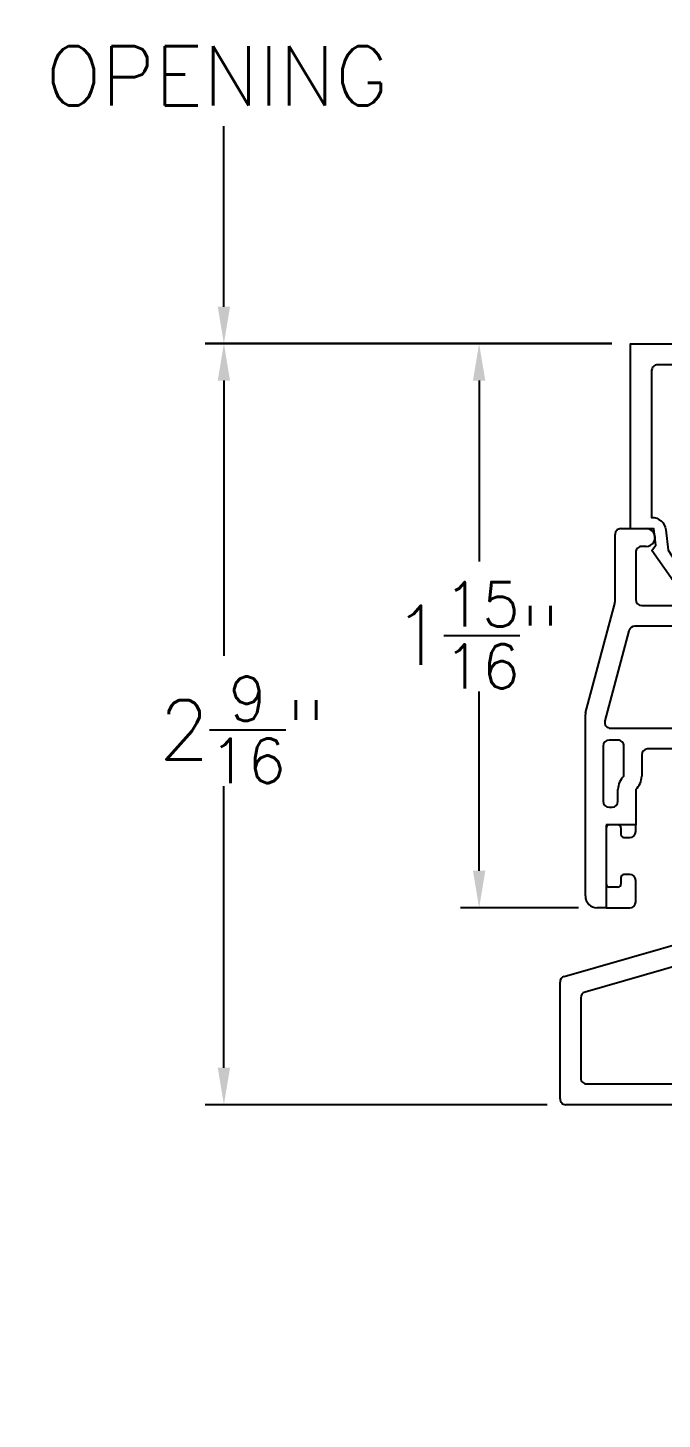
# Model space of a CAD drawing. Extents: x 50.9 to 61.7, y 12.6 to 36.7.
# Drawn here: x 50.854 to 52.995, y 26.823 to 31.524 of the extents above; entities that cross this region are included whole.
import ezdxf

# ---------------------------------------------------------------- set-up
doc = ezdxf.new("R2010")
doc.units = 0
doc.header["$LTSCALE"] = 0.3
doc.header["$MEASUREMENT"] = 0
doc.layers.get('0').update_dxf_attribs({"linetype": 'CONTINUOUS'})
doc.layers.get('Defpoints').update_dxf_attribs({"linetype": 'CONTINUOUS'})
doc.layers.add('VA5000$0$SECTION', color=7, linetype='CONTINUOUS')
doc.styles.add('ARCHITECTURAL', font='simplex.shx', dxfattribs={"height": 0.2})
doc.dimstyles.new('DIM-MMSTACKED', dxfattribs={"dimscale": 0, "dimtxt": 0.125, "dimasz": 0.125, "dimexe": 0.063, "dimexo": 0.063, "dimgap": 0.07, "dimtad": 0, "dimtih": 1, "dimtoh": 1, "dimdec": 4, "dimzin": 4, "dimdsep": 46, "dimlunit": 4, "dimtxsty": 'ARCHITECTURAL', "dimcen": 0.02, "dimclrt": 7, "dimadec": 0, "dimazin": 0, "dimtfac": 0.75, "dimtdec": 4, "dimtmove": 2, "dimatfit": 3, "dimfxl": 0, "dimfrac": 1, "dimtolj": 1, "dimtzin": 4, "dimarcsym": 0})

# ---------------------------------------------------------------- blocks, each defined once
blk = doc.blocks.new('*D8')
at = {"color": 0, "lineweight": -2}
for p, q in [((53.8722, 27.8851), (53.2396, 27.8851)), ((53.3026, 27.7601), (53.3026, 27.5738)), ((53.3026, 26.9476), (53.3026, 27.1338)), ((53.9272, 26.8226), (53.2396, 26.8226))]:
    blk.add_line(p, q, dxfattribs=at)
at = {"color": 0}
for points in [[(53.2818, 27.7601), (53.3234, 27.7601), (53.3026, 27.8851)], [(53.2818, 26.9476), (53.3234, 26.9476), (53.3026, 26.8226)]]:
    blk.add_solid(points, dxfattribs=at)
at = {"layer": 'Defpoints', "color": 0}
for p in [(53.9352, 27.8851), (53.3026, 26.8226), (53.9902, 26.8226)]:
    blk.add_point(p, dxfattribs=at)
at = {"color": 7, "insert": (53.3026, 27.5038), "char_height": 0.2, "attachment_point": 2, "style": 'ARCHITECTURAL'}
blk.add_mtext('\\A1;1{\\H0.75x;\\S1/16;}"', dxfattribs=at)
blk = doc.blocks.new('*D11')
at = {"color": 0, "lineweight": -2}
for p, q in [((52.8255, 30.4566), (52.3141, 30.4566)), ((52.3771, 30.3316), (52.3771, 29.7209)), ((52.3771, 28.6753), (52.3771, 29.2809)), ((52.7129, 28.5503), (52.3141, 28.5503))]:
    blk.add_line(p, q, dxfattribs=at)
at = {"color": 0}
for points in [[(52.3563, 30.3316), (52.398, 30.3316), (52.3771, 30.4566)], [(52.3563, 28.6753), (52.398, 28.6753), (52.3771, 28.5503)]]:
    blk.add_solid(points, dxfattribs=at)
at = {"layer": 'Defpoints', "color": 0}
for p in [(52.8885, 30.4566), (52.3771, 28.5503), (52.7759, 28.5503)]:
    blk.add_point(p, dxfattribs=at)
at = {"color": 7, "insert": (52.3694, 29.6509), "char_height": 0.2, "attachment_point": 2, "style": 'ARCHITECTURAL'}
blk.add_mtext('\\A1;1{\\H0.75x;\\S15/16;}"', dxfattribs=at)
blk = doc.blocks.new('*D12')
at = {"color": 0, "lineweight": -2}
for p, q in [((52.8255, 30.4566), (51.4525, 30.4566)), ((51.5155, 30.3316), (51.5155, 29.4019)), ((51.5155, 28.0101), (51.5155, 28.9619)), ((52.6072, 27.8851), (51.4525, 27.8851))]:
    blk.add_line(p, q, dxfattribs=at)
at = {"color": 0}
for points in [[(51.4947, 30.3316), (51.5363, 30.3316), (51.5155, 30.4566)], [(51.4947, 28.0101), (51.5363, 28.0101), (51.5155, 27.8851)]]:
    blk.add_solid(points, dxfattribs=at)
at = {"layer": 'Defpoints', "color": 0}
for p in [(51.5155, 30.4566), (52.8885, 30.4566), (52.6702, 27.8851)]:
    blk.add_point(p, dxfattribs=at)
at = {"color": 7, "insert": (51.5785, 29.3319), "char_height": 0.2, "attachment_point": 2, "style": 'ARCHITECTURAL'}
blk.add_mtext('\\A1;2{\\H0.75x;\\S9/16;}"', dxfattribs=at)
blk = doc.blocks.new('*D15')
at = {"color": 0, "lineweight": -2}
for p, q in [((52.8253, 32.6548), (51.4525, 32.6548)), ((51.5155, 32.5298), (51.5155, 31.8648)), ((51.5155, 30.5814), (51.5155, 31.1915)), ((52.8255, 30.4564), (51.4525, 30.4564))]:
    blk.add_line(p, q, dxfattribs=at)
at = {"color": 0}
for points in [[(51.4947, 32.5298), (51.5363, 32.5298), (51.5155, 32.6548)], [(51.4947, 30.5814), (51.5363, 30.5814), (51.5155, 30.4564)]]:
    blk.add_solid(points, dxfattribs=at)
at = {"layer": 'Defpoints', "color": 0}
for p in [(52.8883, 32.6548), (51.5155, 30.4564), (52.8885, 30.4564)]:
    blk.add_point(p, dxfattribs=at)
at = {"color": 7, "insert": (51.4919, 31.7948), "char_height": 0.2, "attachment_point": 2, "style": 'ARCHITECTURAL'}
blk.add_mtext('\\A1;DAYLIGHT\\POPENING', dxfattribs=at)
blk = doc.blocks.new('VA5000')
at = {"layer": 'VA5000$0$SECTION', "linetype": 'Continuous'}
blk.add_lwpolyline([(-0.1501, -0.1874, 0.907322), (-0.1205, -0.2125), (-0.0053, -0.0493), (-0.0192, -0.0315), (-0.0125, 0.0231), (0.0665, 0.0231), (0.0665, 0.6491), (-0.0795, 0.6491), (-0.0795, 0.5781), (-0.0245, 0.5781, -0.414214), (-0.0045, 0.5581), (-0.0045, 0.0621, 0.385829), (-0.0521, 0.0206), (-0.0606, -0.0487), (-0.1503, -0.1878)], format="xyb", dxfattribs=at)

msp = doc.modelspace()

# ---------------------------------------------------------------- linework, layer by layer
for p, q in [((52.83591, 29.58419), (52.83591, 29.81157)), ((52.85591, 29.83157), (52.94091, 29.83157)), ((52.94091, 29.77157), (52.92591, 29.77157)), ((52.90591, 29.75157), (52.90591, 29.59157)), ((52.73659, 29.2091), (52.83524, 29.57904)), ((52.92591, 29.57157), (53.08591, 29.57157)), ((52.88307, 29.48672), (52.80187, 29.18222)), ((53.08591, 29.50157), (52.90239, 29.50157)), ((52.73591, 28.59032), (52.73591, 29.20395)), ((52.82119, 29.15707), (53.44591, 29.15707)), ((52.84591, 29.11707), (52.81591, 29.11707)), ((52.79591, 29.09707), (52.79591, 28.91032)), ((52.86591, 28.99504), (52.86591, 29.09707)), ((52.92591, 29.06707), (52.92591, 28.99504)), ((53.11591, 29.08707), (52.94591, 29.08707)), ((52.84591, 28.91032), (52.84591, 28.95032)), ((52.90591, 28.95032), (52.90591, 28.83032)), ((52.81591, 28.89032), (52.82591, 28.89032)), ((52.81591, 28.83032), (52.80591, 28.83032)), ((52.80591, 28.83032), (52.80591, 28.55032)), ((52.84591, 28.83032), (52.81591, 28.83032)), ((52.90591, 28.83032), (52.84591, 28.83032)), ((52.85591, 28.82032), (52.85591, 28.79782)), ((52.90591, 28.80782), (52.90591, 28.83032)), ((52.86591, 28.78782), (52.88591, 28.78782)), ((52.85591, 28.65282), (52.85591, 28.63032)), ((52.88591, 28.66282), (52.86591, 28.66282)), ((52.90591, 28.57032), (52.90591, 28.64282)), ((52.84591, 28.62032), (52.81591, 28.62032)), ((52.80591, 28.55032), (52.77591, 28.55032)), ((52.80591, 28.55032), (52.88591, 28.55032)), ((52.66467, 28.31861), (53.10648, 28.4453)), ((53.06726, 28.36123), (52.73467, 28.26586)), ((52.65019, 27.90507), (52.65019, 28.29939)), ((52.72019, 28.24664), (52.72019, 27.97507)), ((52.74019, 27.95507), (53.86919, 27.95507)), ((53.93519, 27.88507), (52.67019, 27.88507))]:
    msp.add_line(p, q)
for centre, radius, start, end in [((52.85591, 29.81157), 0.02, 89.99662, 180.00506), ((52.94091, 29.80157), 0.03, 269.99951, 90.00049), ((52.92591, 29.75157), 0.02, 89.99662, 180.0017), ((52.81589, 29.58419), 0.02002, 345.0731, 359.99019), ((52.92591, 29.59157), 0.02, 180.001, 270.00068), ((52.90239, 29.48157), 0.02, 90.00096, 165.06962), ((52.75593, 29.20395), 0.02002, 165.0731, 179.99019), ((52.82119, 29.17707), 0.02, 165.06904, 269.99837), ((52.81591, 29.09707), 0.02, 90.00062, 180.00022), ((52.84591, 29.09707), 0.02, 359.99494, 90.00338), ((52.94591, 29.06707), 0.02, 90.00282, 179.99802), ((52.90591, 28.95032), 0.06, 131.81021, 180.00022), ((52.86591, 28.99504), 0.06, 311.81093, 359.9995), ((52.81591, 28.91032), 0.02, 180.00246, 269.9967), ((52.82591, 28.91032), 0.02, 270.00062, 0.00022), ((52.81591, 28.82032), 0.01, 90.00024, 180.00144), ((52.84591, 28.82032), 0.01, 359.99768, 90.00064), ((52.86591, 28.79782), 0.01, 179.99832, 270), ((52.88591, 28.80782), 0.02, 270.00062, 0.00022), ((52.81591, 28.63032), 0.01, 179.99832, 270), ((52.84591, 28.63032), 0.01, 270.00112, 0.00056), ((52.86591, 28.65282), 0.01, 90, 180.00168), ((52.88591, 28.64282), 0.02, 359.99978, 89.99938), ((52.77591, 28.59032), 0.04, 180.00078, 270.00006), ((52.88591, 28.57032), 0.02, 270.00062, 0.00022), ((52.67018, 28.29939), 0.02, 105.99826, 180.00167), ((52.74018, 28.24664), 0.02, 105.99534, 180.00347), ((52.74019, 27.97507), 0.02, 179.999, 269.99932), ((52.67019, 27.90507), 0.02, 179.99798, 270.00034)]:
    msp.add_arc(centre, radius, start, end)

# ---------------------------------------------------------------- block references
at = {"xscale": -1}
msp.add_blockref('VA5000', (52.95493, 29.80733), dxfattribs=at)

# ---------------------------------------------------------------- dimensions: what is measured, and where the dimension line sits
at = {"color": 0}
dim = msp.add_linear_dim(base=(51.5155, 30.45645), p1=(52.88833, 32.65479), p2=(52.88846, 30.45645), angle=90, text='DAYLIGHT\\POPENING', dimstyle='DIM-MMSTACKED', override={"dimscale": 1, "dimpost": '\\X'}, dxfattribs=at)
dim.commit()
dim.dimension.update_dxf_attribs({"geometry": '*D15', "text_midpoint": (51.49191, 31.52818), "dimtype": 160})
for base, p1, p2, picture, middle in [((51.5155, 30.45657), (52.67019, 27.88507), (52.88846, 30.45657), '*D12', (51.5785, 29.18187)), ((52.3771376073, 28.5503207308), (52.88845519, 30.4565707308), (52.7759134327, 28.5503207308), '*D11', (52.3694384728, 29.500882385)), ((53.30261, 26.82257), (53.93519, 27.88507), (53.99019, 26.82257), '*D8', (53.30261, 27.35382))]:
    dim = msp.add_linear_dim(base=base, p1=p1, p2=p2, angle=90, dimstyle='DIM-MMSTACKED', override={"dimscale": 1, "dimpost": '\\X'}, dxfattribs=at)
    dim.commit()
    dim.dimension.update_dxf_attribs({"geometry": picture, "text_midpoint": middle, "dimtype": 160})

doc.saveas('drawing.dxf')
